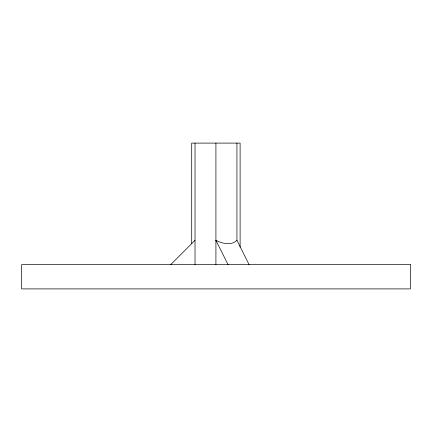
<?xml version="1.0" encoding="UTF-8"?>
<svg xmlns="http://www.w3.org/2000/svg" width="432" height="432" viewBox="0 0 432 432"><rect width="100%" height="100%" fill="white"/><g stroke="black" fill="none" stroke-linecap="round" stroke-linejoin="round"><path stroke-width="0.65" d="M236.936 143.1L236.936 240.3C231.406 245.943 222.178 243.572 215.919 240.359M170.726 264.6L195.026 240.3M236.936 240.3L249.086 264.6M215.892 240.3L228.042 264.6M240.111 247.05L240.111 143.1L191.7 143.1L191.7 243.626M215.919 143.1L215.919 264.6M195.026 143.1L195.026 264.6M410.4 264.6L21.6 264.6L21.6 288.9L410.4 288.9L410.4 264.6"/></g></svg>
